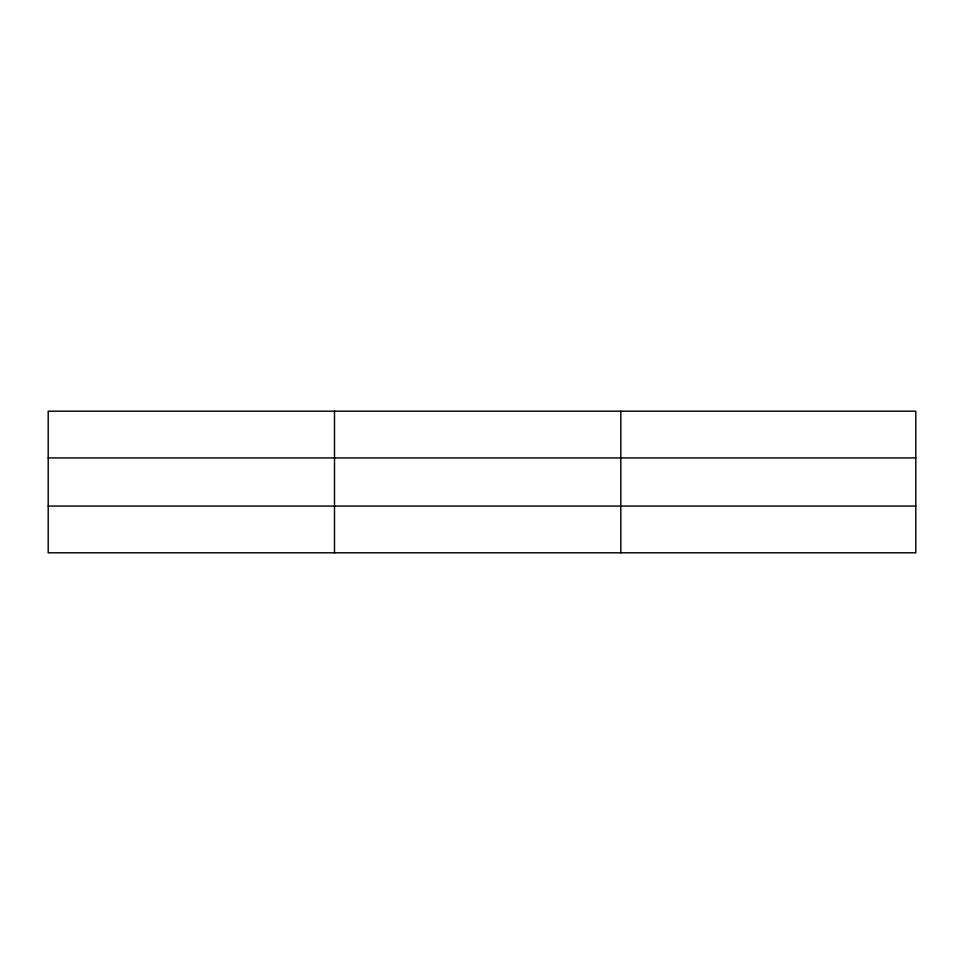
<?xml version="1.0" encoding="UTF-8"?>
<svg xmlns="http://www.w3.org/2000/svg" width="964" height="964" viewBox="0 0 964 964"><rect width="100%" height="100%" fill="white"/><g stroke="black" fill="none" stroke-linecap="round" stroke-linejoin="round"><path stroke-width="1.45" d="M334.508 411.194L334.508 552.806M620.816 411.194L620.816 552.806M915.8 457.924L915.8 411.194L48.2 411.194L48.2 552.806L915.8 552.806L915.8 457.924L48.2 457.924M48.2 506.076L915.8 506.076"/></g></svg>
